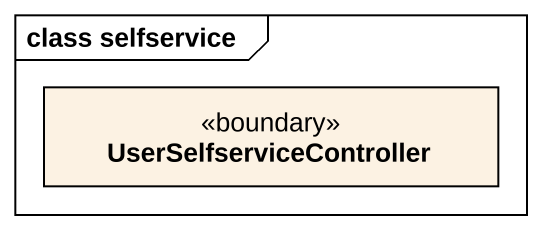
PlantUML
@startuml
mainframe class selfservice
hide circle
hide empty members
class UserSelfserviceController <<boundary>>
@enduml
